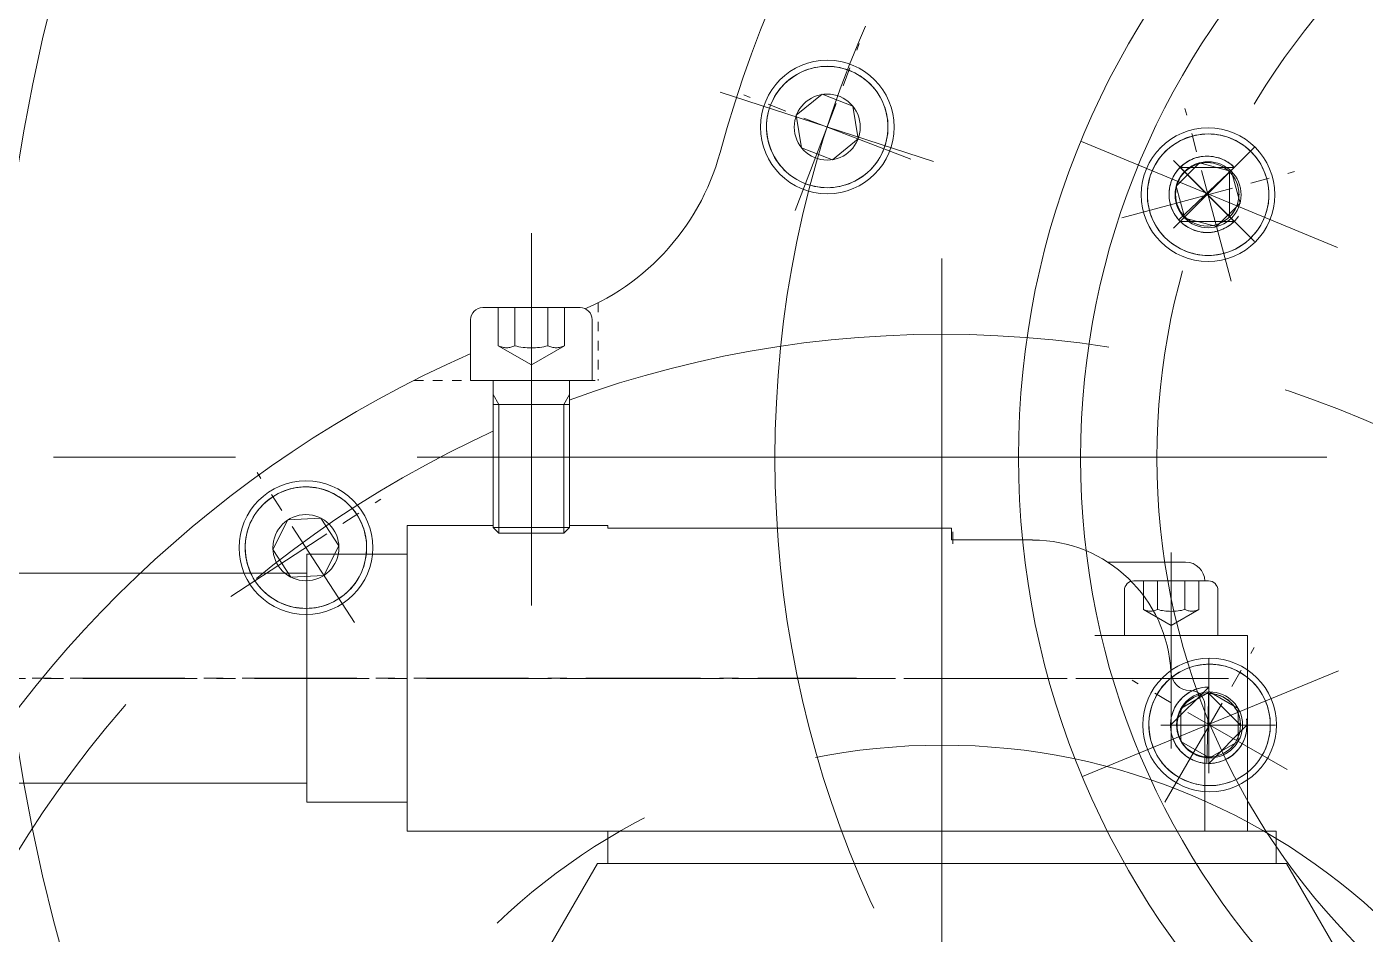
# Model space of a CAD drawing. Header units: inches. Extents: x 0 to 26418, y 0 to 20128.
# Drawn here: x 3872.7 to 4012.8, y 3676.8 to 3771.8 of the extents above; entities that cross this region are included whole.
import ezdxf

# ---------------------------------------------------------------- set-up
doc = ezdxf.new("R2010")
doc.units = ezdxf.units.IN
doc.header["$MEASUREMENT"] = 0
doc.set_wipeout_variables(frame=1)
for name, pattern in [('ACAD_ISO02W100', [15, 12, -3]), ('CENTER', [50.8, 31.75, -6.35, 6.35, -6.35]), ('点画线', [18, 12, -2, 2, -2]), ('虚线', [2, 1, -1])]:
    doc.linetypes.add(name, pattern=pattern)
for name, color, linetype, lineweight in [('CAXA1', 5, 'CENTER', 5), ('中心线层', 5, 'CENTER', 5), ('粗实线层', 7, 'Continuous', 5), ('细实线层', 7, 'Continuous', 5), ('虚线层', 6, 'ACAD_ISO02W100', 5)]:
    doc.layers.add(name, color=color, linetype=linetype, lineweight=lineweight)

msp = doc.modelspace()

# ---------------------------------------------------------------- linework, layer by layer
at = {"color": 7, "lineweight": 5}
for p, q in [((3952.76, 3766.49), (3952.49, 3766.29)), ((3953.03, 3766.68), (3952.76, 3766.49)), ((3953.31, 3766.86), (3953.03, 3766.68)), ((3953.61, 3767.02), (3953.31, 3766.86)), ((3953.91, 3767.16), (3953.61, 3767.02)), ((3954.22, 3767.29), (3953.91, 3767.16)), ((3954.53, 3767.4), (3954.22, 3767.29)), ((3954.85, 3767.49), (3954.53, 3767.4)), ((3955.17, 3767.57), (3954.85, 3767.49)), ((3955.5, 3767.63), (3955.17, 3767.57)), ((3955.83, 3767.67), (3955.5, 3767.63)), ((3956.16, 3767.7), (3955.83, 3767.67)), ((3956.5, 3767.71), (3956.16, 3767.7)), ((3956.83, 3767.7), (3956.5, 3767.71)), ((3957.16, 3767.67), (3956.83, 3767.7)), ((3957.49, 3767.63), (3957.16, 3767.67)), ((3957.82, 3767.57), (3957.49, 3767.63)), ((3958.14, 3767.49), (3957.82, 3767.57)), ((3958.46, 3767.4), (3958.14, 3767.49)), ((3958.78, 3767.29), (3958.46, 3767.4)), ((3959.09, 3767.16), (3958.78, 3767.29)), ((3958.78, 3767.29), (3958.78, 3767.29)), ((3959.39, 3767.02), (3959.09, 3767.16)), ((3959.68, 3766.86), (3959.39, 3767.02)), ((3959.96, 3766.68), (3959.68, 3766.86)), ((3960.24, 3766.49), (3959.96, 3766.68)), ((3960.5, 3766.29), (3960.24, 3766.49)), ((3951.35, 3765.09), (3951.16, 3764.81)), ((3951.55, 3765.35), (3951.35, 3765.09)), ((3951.77, 3765.6), (3951.55, 3765.35)), ((3952, 3765.85), (3951.77, 3765.6)), ((3952.24, 3766.07), (3952, 3765.85)), ((3952.49, 3766.29), (3952.24, 3766.07)), ((3960.76, 3766.07), (3960.5, 3766.29)), ((3961, 3765.85), (3960.76, 3766.07)), ((3961.23, 3765.6), (3961, 3765.85)), ((3961.44, 3765.35), (3961.23, 3765.6)), ((3961.65, 3765.09), (3961.44, 3765.35)), ((3961.84, 3764.81), (3961.65, 3765.09)), ((3950.56, 3763.63), (3950.44, 3763.31)), ((3950.68, 3763.93), (3950.56, 3763.63)), ((3950.83, 3764.23), (3950.68, 3763.93)), ((3950.99, 3764.53), (3950.83, 3764.23)), ((3951.16, 3764.81), (3950.99, 3764.53)), ((3953.26, 3762.59), (3955.96, 3764.77)), ((3953.26, 3762.59), (3955.96, 3764.77)), ((3959.19, 3763.52), (3955.96, 3764.77)), ((3962.01, 3764.53), (3961.84, 3764.81)), ((3962.17, 3764.23), (3962.01, 3764.53)), ((3962.31, 3763.93), (3962.17, 3764.23)), ((3962.44, 3763.63), (3962.31, 3763.93)), ((3962.55, 3763.31), (3962.44, 3763.63)), ((3950.21, 3762.34), (3950.17, 3762.01)), ((3950.27, 3762.67), (3950.21, 3762.34)), ((3950.35, 3762.99), (3950.27, 3762.67)), ((3950.44, 3763.31), (3950.35, 3762.99)), ((3953.26, 3762.59), (3953.81, 3759.16)), ((3959.73, 3760.1), (3959.19, 3763.52)), ((3962.65, 3762.99), (3962.55, 3763.31)), ((3962.72, 3762.67), (3962.65, 3762.99)), ((3962.78, 3762.34), (3962.72, 3762.67)), ((3962.83, 3762.01), (3962.78, 3762.34)), ((3950.14, 3761.68), (3950.13, 3761.34)), ((3950.13, 3761.34), (3950.14, 3761.01)), ((3950.17, 3762.01), (3950.14, 3761.68)), ((3950.14, 3761.01), (3950.17, 3760.68)), ((3962.85, 3761.68), (3962.83, 3762.01)), ((3962.83, 3760.68), (3962.85, 3761.01)), ((3962.86, 3761.34), (3962.85, 3761.68)), ((3962.85, 3761.01), (3962.86, 3761.34)), ((3950.17, 3760.68), (3950.21, 3760.35)), ((3950.21, 3760.35), (3950.27, 3760.02)), ((3950.27, 3760.02), (3950.35, 3759.7)), ((3950.35, 3759.7), (3950.44, 3759.38)), ((3950.44, 3759.38), (3950.56, 3759.06)), ((3959.73, 3760.1), (3957.04, 3757.92)), ((3962.44, 3759.06), (3962.55, 3759.38)), ((3962.55, 3759.38), (3962.65, 3759.7)), ((3962.65, 3759.7), (3962.72, 3760.02)), ((3962.72, 3760.02), (3962.78, 3760.35)), ((3962.78, 3760.35), (3962.83, 3760.68)), ((3992.64, 3759.4), (3992.38, 3759.2)), ((3992.92, 3759.59), (3992.64, 3759.4)), ((3993.2, 3759.77), (3992.92, 3759.59)), ((3993.49, 3759.93), (3993.2, 3759.77)), ((3993.8, 3760.07), (3993.49, 3759.93)), ((3994.1, 3760.2), (3993.8, 3760.07)), ((3994.42, 3760.31), (3994.1, 3760.2)), ((3994.74, 3760.4), (3994.42, 3760.31)), ((3995.06, 3760.48), (3994.74, 3760.4)), ((3995.39, 3760.54), (3995.06, 3760.48)), ((3995.72, 3760.58), (3995.39, 3760.54)), ((3996.05, 3760.61), (3995.72, 3760.58)), ((3996.38, 3760.62), (3996.05, 3760.61)), ((3996.72, 3760.61), (3996.38, 3760.62)), ((3997.05, 3760.58), (3996.72, 3760.61)), ((3997.38, 3760.54), (3997.05, 3760.58)), ((3997.71, 3760.48), (3997.38, 3760.54)), ((3998.03, 3760.4), (3997.71, 3760.48)), ((3998.35, 3760.31), (3998.03, 3760.4)), ((3998.67, 3760.2), (3998.35, 3760.31)), ((3998.97, 3760.07), (3998.67, 3760.2)), ((3999.27, 3759.93), (3998.97, 3760.07)), ((3999.57, 3759.77), (3999.27, 3759.93)), ((3999.85, 3759.59), (3999.57, 3759.77)), ((4000.13, 3759.4), (3999.85, 3759.59)), ((4000.39, 3759.2), (4000.13, 3759.4)), ((3950.56, 3759.06), (3950.68, 3758.76)), ((3950.68, 3758.76), (3950.83, 3758.45)), ((3950.83, 3758.45), (3950.99, 3758.16)), ((3950.99, 3758.16), (3951.16, 3757.88)), ((3957.04, 3757.92), (3953.81, 3759.16)), ((3961.84, 3757.88), (3962.01, 3758.16)), ((3962.01, 3758.16), (3962.17, 3758.45)), ((3962.17, 3758.45), (3962.31, 3758.76)), ((3962.31, 3758.76), (3962.44, 3759.06)), ((3962.44, 3759.06), (3962.44, 3759.06)), ((3991.24, 3758), (3991.05, 3757.72)), ((3991.44, 3758.26), (3991.24, 3758)), ((3991.65, 3758.51), (3991.44, 3758.26)), ((3991.88, 3758.75), (3991.65, 3758.51)), ((3992.13, 3758.98), (3991.88, 3758.75)), ((3992.38, 3759.2), (3992.13, 3758.98)), ((3994.86, 3758.03), (3994.67, 3757.95)), ((3995.06, 3758.1), (3994.86, 3758.03)), ((3995.26, 3758.16), (3995.06, 3758.1)), ((3995.46, 3758.2), (3995.26, 3758.16)), ((3995.67, 3758.24), (3995.46, 3758.2)), ((3995.88, 3758.27), (3995.67, 3758.24)), ((3996.08, 3758.29), (3995.88, 3758.27)), ((3996.29, 3758.29), (3996.08, 3758.29)), ((3996.5, 3758.29), (3996.29, 3758.29)), ((3996.71, 3758.27), (3996.5, 3758.29)), ((3996.92, 3758.24), (3996.71, 3758.27)), ((3997.13, 3758.2), (3996.92, 3758.24)), ((3997.33, 3758.16), (3997.13, 3758.2)), ((3997.53, 3758.1), (3997.33, 3758.16)), ((3997.73, 3758.03), (3997.53, 3758.1)), ((3997.92, 3757.95), (3997.73, 3758.03)), ((4000.64, 3758.98), (4000.39, 3759.2)), ((4000.89, 3758.75), (4000.64, 3758.98)), ((4001.11, 3758.51), (4000.89, 3758.75)), ((4001.33, 3758.26), (4001.11, 3758.51)), ((4001.53, 3758), (4001.33, 3758.26)), ((4001.72, 3757.72), (4001.53, 3758)), ((3951.16, 3757.88), (3951.35, 3757.6)), ((3951.35, 3757.6), (3951.55, 3757.34)), ((3951.55, 3757.34), (3951.77, 3757.09)), ((3951.77, 3757.09), (3952, 3756.84)), ((3952, 3756.84), (3952.24, 3756.61)), ((3952.24, 3756.61), (3952.49, 3756.4)), ((3960.5, 3756.4), (3960.76, 3756.61)), ((3960.76, 3756.61), (3961, 3756.84)), ((3961, 3756.84), (3961.23, 3757.09)), ((3961.23, 3757.09), (3961.44, 3757.34)), ((3961.44, 3757.34), (3961.65, 3757.6)), ((3961.65, 3757.6), (3961.84, 3757.88)), ((3990.57, 3756.84), (3990.44, 3756.54)), ((3990.71, 3757.14), (3990.57, 3756.84)), ((3990.87, 3757.44), (3990.71, 3757.14)), ((3991.05, 3757.72), (3990.87, 3757.44)), ((3993.06, 3756.64), (3992.94, 3756.47)), ((3995.49, 3757.6), (3993.04, 3755.15)), ((3993.19, 3756.81), (3993.06, 3756.64)), ((3993.32, 3756.97), (3993.19, 3756.81)), ((3993.47, 3757.12), (3993.32, 3756.97)), ((3993.32, 3751.62), (3999.12, 3757.12)), ((3993.62, 3757.26), (3993.47, 3757.12)), ((3993.47, 3757.12), (3999.12, 3757.12)), ((3999.12, 3751.46), (3993.47, 3757.12)), ((3993.78, 3757.4), (3993.62, 3757.26)), ((3993.94, 3757.53), (3993.78, 3757.4)), ((3994.12, 3757.65), (3993.94, 3757.53)), ((3994.29, 3757.76), (3994.12, 3757.65)), ((3994.48, 3757.86), (3994.29, 3757.76)), ((3994.67, 3757.95), (3994.48, 3757.86)), ((3995.49, 3757.6), (3998.83, 3756.7)), ((3995.49, 3757.6), (3998.83, 3756.7)), ((3998.11, 3757.86), (3997.92, 3757.95)), ((3998.29, 3757.76), (3998.11, 3757.86)), ((3998.47, 3757.65), (3998.29, 3757.76)), ((3998.65, 3757.53), (3998.47, 3757.65)), ((3999.12, 3757.12), (3998.64, 3756.64)), ((3998.64, 3756.64), (3998.64, 3751.94)), ((3998.76, 3756.52), (3998.64, 3756.64)), ((3998.64, 3756.64), (3998.64, 3751.94)), ((3998.81, 3757.4), (3998.65, 3757.53)), ((3998.97, 3757.26), (3998.81, 3757.4)), ((3999.73, 3753.36), (3998.83, 3756.7)), ((3999.12, 3757.12), (3998.97, 3757.26)), ((4001.9, 3757.44), (4001.72, 3757.72)), ((4002.06, 3757.14), (4001.9, 3757.44)), ((4002.2, 3756.84), (4002.06, 3757.14)), ((4002.33, 3756.54), (4002.2, 3756.84)), ((3952.49, 3756.4), (3952.76, 3756.2)), ((3952.76, 3756.2), (3953.03, 3756.01)), ((3953.03, 3756.01), (3953.31, 3755.83)), ((3953.31, 3755.83), (3953.61, 3755.67)), ((3953.61, 3755.67), (3953.91, 3755.53)), ((3953.91, 3755.53), (3954.22, 3755.4)), ((3954.22, 3755.4), (3954.22, 3755.4)), ((3954.22, 3755.4), (3954.53, 3755.29)), ((3954.53, 3755.29), (3954.85, 3755.2)), ((3954.85, 3755.2), (3955.17, 3755.12)), ((3957.82, 3755.12), (3958.14, 3755.2)), ((3958.14, 3755.2), (3958.46, 3755.29)), ((3958.46, 3755.29), (3958.78, 3755.4)), ((3958.78, 3755.4), (3959.09, 3755.53)), ((3959.09, 3755.53), (3959.39, 3755.67)), ((3959.39, 3755.67), (3959.68, 3755.83)), ((3959.68, 3755.83), (3959.96, 3756.01)), ((3959.96, 3756.01), (3960.24, 3756.2)), ((3960.24, 3756.2), (3960.5, 3756.4)), ((3990.1, 3755.25), (3990.05, 3754.92)), ((3990.16, 3755.58), (3990.1, 3755.25)), ((3990.24, 3755.9), (3990.16, 3755.58)), ((3990.33, 3756.22), (3990.24, 3755.9)), ((3990.44, 3756.54), (3990.33, 3756.22)), ((3992.43, 3755.33), (3992.38, 3755.12)), ((3992.49, 3755.53), (3992.43, 3755.33)), ((3992.56, 3755.73), (3992.49, 3755.53)), ((3992.64, 3755.92), (3992.56, 3755.73)), ((3992.73, 3756.11), (3992.64, 3755.92)), ((3992.83, 3756.29), (3992.73, 3756.11)), ((3992.94, 3756.47), (3992.83, 3756.29)), ((3998.88, 3756.38), (3998.76, 3756.52)), ((3998.98, 3756.25), (3998.88, 3756.38)), ((3999.08, 3756.1), (3998.98, 3756.25)), ((3999.17, 3755.95), (3999.08, 3756.1)), ((3999.26, 3755.8), (3999.17, 3755.95)), ((3999.33, 3755.64), (3999.26, 3755.8)), ((3999.4, 3755.48), (3999.33, 3755.64)), ((3999.45, 3755.32), (3999.4, 3755.48)), ((3999.5, 3755.15), (3999.45, 3755.32)), ((4002.44, 3756.22), (4002.33, 3756.54)), ((4002.53, 3755.9), (4002.44, 3756.22)), ((4002.61, 3755.58), (4002.53, 3755.9)), ((4002.53, 3755.9), (4002.53, 3755.9)), ((4002.67, 3755.25), (4002.61, 3755.58)), ((4002.71, 3754.92), (4002.67, 3755.25)), ((3955.17, 3755.12), (3955.5, 3755.06)), ((3955.5, 3755.06), (3955.83, 3755.01)), ((3955.83, 3755.01), (3956.16, 3754.99)), ((3956.16, 3754.99), (3956.5, 3754.98)), ((3956.5, 3754.98), (3956.83, 3754.99)), ((3956.83, 3754.99), (3957.16, 3755.01)), ((3957.16, 3755.01), (3957.49, 3755.06)), ((3957.49, 3755.06), (3957.82, 3755.12)), ((3990.03, 3754.59), (3990.02, 3754.25)), ((3990.02, 3754.25), (3990.03, 3753.92)), ((3990.05, 3754.92), (3990.03, 3754.59)), ((3990.03, 3753.92), (3990.05, 3753.59)), ((3992.3, 3754.5), (3992.29, 3754.29)), ((3992.29, 3754.29), (3992.3, 3754.08)), ((3992.32, 3754.71), (3992.3, 3754.5)), ((3992.3, 3754.08), (3992.32, 3753.87)), ((3992.34, 3754.92), (3992.32, 3754.71)), ((3992.32, 3753.87), (3992.34, 3753.67)), ((3992.38, 3755.12), (3992.34, 3754.92)), ((3993.94, 3751.8), (3993.04, 3755.15)), ((3999.54, 3754.98), (3999.5, 3755.15)), ((3999.58, 3754.81), (3999.54, 3754.98)), ((3999.54, 3753.6), (3999.58, 3753.77)), ((3999.6, 3754.64), (3999.58, 3754.81)), ((3999.58, 3753.77), (3999.6, 3753.94)), ((3999.61, 3754.47), (3999.6, 3754.64)), ((3999.6, 3753.94), (3999.61, 3754.12)), ((3999.62, 3754.29), (3999.61, 3754.47)), ((3999.61, 3754.12), (3999.62, 3754.29)), ((4002.74, 3754.59), (4002.71, 3754.92)), ((4002.71, 3753.59), (4002.74, 3753.92)), ((4002.75, 3754.25), (4002.74, 3754.59)), ((4002.74, 3753.92), (4002.75, 3754.25)), ((3990.05, 3753.59), (3990.1, 3753.26)), ((3990.1, 3753.26), (3990.16, 3752.93)), ((3990.16, 3752.93), (3990.24, 3752.61)), ((3990.24, 3752.61), (3990.24, 3752.61)), ((3990.24, 3752.61), (3990.33, 3752.29)), ((3992.34, 3753.67), (3992.38, 3753.46)), ((3992.38, 3753.46), (3992.43, 3753.26)), ((3992.43, 3753.26), (3992.49, 3753.06)), ((3992.49, 3753.06), (3992.56, 3752.86)), ((3992.56, 3752.86), (3992.64, 3752.66)), ((3992.64, 3752.66), (3992.73, 3752.48)), ((3992.73, 3752.48), (3992.83, 3752.29)), ((3997.28, 3750.91), (3999.73, 3753.36)), ((3998.98, 3752.34), (3999.08, 3752.48)), ((3999.08, 3752.48), (3999.17, 3752.63)), ((3999.17, 3752.63), (3999.26, 3752.78)), ((3999.26, 3752.78), (3999.33, 3752.94)), ((3999.33, 3752.94), (3999.4, 3753.1)), ((3999.4, 3753.1), (3999.45, 3753.26)), ((3999.45, 3753.26), (3999.5, 3753.43)), ((3999.5, 3753.43), (3999.54, 3753.6)), ((4002.44, 3752.29), (4002.53, 3752.61)), ((4002.53, 3752.61), (4002.61, 3752.93)), ((4002.61, 3752.93), (4002.67, 3753.26)), ((4002.67, 3753.26), (4002.71, 3753.59)), ((3990.33, 3752.29), (3990.44, 3751.97)), ((3990.44, 3751.97), (3990.57, 3751.67)), ((3990.57, 3751.67), (3990.71, 3751.36)), ((3990.71, 3751.36), (3990.87, 3751.07)), ((3990.87, 3751.07), (3991.05, 3750.79)), ((3992.83, 3752.29), (3992.94, 3752.11)), ((3992.94, 3752.11), (3993.06, 3751.94)), ((3993.06, 3751.94), (3993.19, 3751.77)), ((3993.19, 3751.77), (3993.32, 3751.62)), ((3999.12, 3751.46), (3993.47, 3751.46)), ((3993.47, 3751.46), (3993.62, 3751.32)), ((3993.62, 3751.32), (3993.78, 3751.18)), ((3993.78, 3751.18), (3993.94, 3751.06)), ((3997.28, 3750.91), (3993.94, 3751.8)), ((3993.94, 3751.06), (3994.12, 3750.94)), ((3998.47, 3750.94), (3998.65, 3751.06)), ((3998.64, 3751.94), (3998.76, 3752.07)), ((3998.64, 3751.94), (3999.12, 3751.46)), ((3998.65, 3751.06), (3998.81, 3751.18)), ((3998.76, 3752.07), (3998.88, 3752.2)), ((3998.81, 3751.18), (3998.97, 3751.32)), ((3998.88, 3752.2), (3998.98, 3752.34)), ((3998.97, 3751.32), (3999.12, 3751.46)), ((4001.72, 3750.79), (4001.9, 3751.07)), ((4001.9, 3751.07), (4002.06, 3751.36)), ((4002.06, 3751.36), (4002.2, 3751.67)), ((4002.2, 3751.67), (4002.33, 3751.97)), ((4002.33, 3751.97), (4002.44, 3752.29)), ((3991.05, 3750.79), (3991.24, 3750.51)), ((3991.24, 3750.51), (3991.44, 3750.25)), ((3991.44, 3750.25), (3991.65, 3750)), ((3991.65, 3750), (3991.88, 3749.75)), ((3991.88, 3749.75), (3992.13, 3749.52)), ((3994.12, 3750.94), (3994.29, 3750.83)), ((3994.29, 3750.83), (3994.48, 3750.73)), ((3994.48, 3750.73), (3994.67, 3750.64)), ((3994.67, 3750.64), (3994.86, 3750.56)), ((3994.86, 3750.56), (3995.06, 3750.49)), ((3995.06, 3750.49), (3995.26, 3750.43)), ((3995.26, 3750.43), (3995.46, 3750.38)), ((3995.46, 3750.38), (3995.67, 3750.34)), ((3995.67, 3750.34), (3995.88, 3750.31)), ((3995.88, 3750.31), (3996.08, 3750.3)), ((3996.08, 3750.3), (3996.29, 3750.29)), ((3996.29, 3750.29), (3996.5, 3750.3)), ((3996.5, 3750.3), (3996.71, 3750.31)), ((3996.71, 3750.31), (3996.92, 3750.34)), ((3996.92, 3750.34), (3997.13, 3750.38)), ((3997.13, 3750.38), (3997.33, 3750.43)), ((3997.33, 3750.43), (3997.53, 3750.49)), ((3997.53, 3750.49), (3997.73, 3750.56)), ((3997.73, 3750.56), (3997.92, 3750.64)), ((3997.92, 3750.64), (3998.11, 3750.73)), ((3998.11, 3750.73), (3998.29, 3750.83)), ((3998.29, 3750.83), (3998.47, 3750.94)), ((4000.64, 3749.52), (4000.89, 3749.75)), ((4000.89, 3749.75), (4001.11, 3750)), ((4001.11, 3750), (4001.33, 3750.25)), ((4001.33, 3750.25), (4001.53, 3750.51)), ((4001.53, 3750.51), (4001.72, 3750.79)), ((3992.13, 3749.52), (3992.38, 3749.31)), ((3992.38, 3749.31), (3992.64, 3749.1)), ((3992.64, 3749.1), (3992.92, 3748.92)), ((3992.92, 3748.92), (3993.2, 3748.74)), ((3993.2, 3748.74), (3993.49, 3748.58)), ((3993.49, 3748.58), (3993.8, 3748.44)), ((3993.8, 3748.44), (3994.1, 3748.31)), ((3994.1, 3748.31), (3994.42, 3748.2)), ((3994.42, 3748.2), (3994.74, 3748.11)), ((3998.03, 3748.11), (3998.35, 3748.2)), ((3998.35, 3748.2), (3998.67, 3748.31)), ((3998.67, 3748.31), (3998.97, 3748.44)), ((3998.97, 3748.44), (3999.27, 3748.58)), ((3999.27, 3748.58), (3999.57, 3748.74)), ((3999.57, 3748.74), (3999.85, 3748.92)), ((3999.85, 3748.92), (4000.13, 3749.1)), ((4000.13, 3749.1), (4000.39, 3749.31)), ((4000.39, 3749.31), (4000.64, 3749.52)), ((3994.74, 3748.11), (3995.06, 3748.03)), ((3995.06, 3748.03), (3995.39, 3747.97)), ((3995.39, 3747.97), (3995.72, 3747.92)), ((3995.72, 3747.92), (3996.05, 3747.9)), ((3996.05, 3747.9), (3996.38, 3747.89)), ((3996.38, 3747.89), (3996.72, 3747.9)), ((3996.72, 3747.9), (3997.05, 3747.92)), ((3997.05, 3747.92), (3997.38, 3747.97)), ((3997.38, 3747.97), (3997.71, 3748.03)), ((3997.71, 3748.03), (3998.03, 3748.11)), ((3998.03, 3748.11), (3998.03, 3748.11)), ((3899.01, 3722.94), (3898.72, 3722.78)), ((3899.31, 3723.09), (3899.01, 3722.94)), ((3899.62, 3723.21), (3899.31, 3723.09)), ((3899.93, 3723.32), (3899.62, 3723.21)), ((3900.25, 3723.42), (3899.93, 3723.32)), ((3900.58, 3723.5), (3900.25, 3723.42)), ((3900.9, 3723.56), (3900.58, 3723.5)), ((3901.23, 3723.6), (3900.9, 3723.56)), ((3901.57, 3723.63), (3901.23, 3723.6)), ((3901.9, 3723.64), (3901.57, 3723.63)), ((3902.23, 3723.63), (3901.9, 3723.64)), ((3902.56, 3723.6), (3902.23, 3723.63)), ((3902.89, 3723.56), (3902.56, 3723.6)), ((3903.22, 3723.5), (3902.89, 3723.56)), ((3903.55, 3723.42), (3903.22, 3723.5)), ((3903.87, 3723.32), (3903.55, 3723.42)), ((3904.18, 3723.21), (3903.87, 3723.32)), ((3904.49, 3723.09), (3904.18, 3723.21)), ((3904.79, 3722.94), (3904.49, 3723.09)), ((3905.08, 3722.78), (3904.79, 3722.94)), ((3897.17, 3721.53), (3896.95, 3721.28)), ((3897.4, 3721.77), (3897.17, 3721.53)), ((3897.64, 3722), (3897.4, 3721.77)), ((3897.89, 3722.22), (3897.64, 3722)), ((3898.16, 3722.42), (3897.89, 3722.22)), ((3898.43, 3722.61), (3898.16, 3722.42)), ((3898.72, 3722.78), (3898.43, 3722.61)), ((3905.37, 3722.61), (3905.08, 3722.78)), ((3905.64, 3722.42), (3905.37, 3722.61)), ((3905.9, 3722.22), (3905.64, 3722.42)), ((3906.16, 3722), (3905.9, 3722.22)), ((3906.4, 3721.77), (3906.16, 3722)), ((3906.63, 3721.53), (3906.4, 3721.77)), ((3906.85, 3721.28), (3906.63, 3721.53)), ((3896.23, 3720.16), (3896.08, 3719.86)), ((3896.39, 3720.45), (3896.23, 3720.16)), ((3896.56, 3720.74), (3896.39, 3720.45)), ((3896.75, 3721.01), (3896.56, 3720.74)), ((3896.95, 3721.28), (3896.75, 3721.01)), ((3900.01, 3720.18), (3898.44, 3717.09)), ((3900.01, 3720.18), (3903.47, 3720.36)), ((3900.01, 3720.18), (3903.47, 3720.36)), ((3905.36, 3717.45), (3903.47, 3720.36)), ((3907.05, 3721.01), (3906.85, 3721.28)), ((3907.24, 3720.74), (3907.05, 3721.01)), ((3907.41, 3720.45), (3907.24, 3720.74)), ((3907.24, 3720.74), (3907.24, 3720.74)), ((3907.57, 3720.16), (3907.41, 3720.45)), ((3907.71, 3719.86), (3907.57, 3720.16)), ((3895.75, 3718.92), (3895.67, 3718.59)), ((3895.85, 3719.24), (3895.75, 3718.92)), ((3895.96, 3719.55), (3895.85, 3719.24)), ((3896.08, 3719.86), (3895.96, 3719.55)), ((3907.84, 3719.55), (3907.71, 3719.86)), ((3907.95, 3719.24), (3907.84, 3719.55)), ((3908.05, 3718.92), (3907.95, 3719.24)), ((3908.12, 3718.59), (3908.05, 3718.92)), ((3933.51, 3719.58), (3912.51, 3719.58)), ((3912.51, 3719.58), (3912.51, 3687.58)), ((3931.51, 3719.58), (3933.51, 3719.58)), ((3933.51, 3719.58), (3933.51, 3719.33)), ((3969.51, 3719.33), (3933.51, 3719.33)), ((3969.51, 3718.08), (3969.51, 3719.33)), ((3969.66, 3717.67), (3969.66, 3718.93)), ((3895.54, 3717.6), (3895.53, 3717.27)), ((3895.57, 3717.94), (3895.54, 3717.6)), ((3895.61, 3718.27), (3895.57, 3717.94)), ((3895.67, 3718.59), (3895.61, 3718.27)), ((3903.79, 3714.37), (3905.36, 3717.45)), ((3908.19, 3718.27), (3908.12, 3718.59)), ((3908.23, 3717.94), (3908.19, 3718.27)), ((3908.26, 3717.6), (3908.23, 3717.94)), ((3908.26, 3717.27), (3908.26, 3717.6)), ((3978.01, 3718.08), (3969.51, 3718.08)), ((3895.53, 3717.27), (3895.54, 3716.94)), ((3895.54, 3716.94), (3895.57, 3716.61)), ((3895.57, 3716.61), (3895.61, 3716.28)), ((3895.61, 3716.28), (3895.67, 3715.95)), ((3895.67, 3715.95), (3895.75, 3715.62)), ((3900.33, 3714.18), (3898.44, 3717.09)), ((3902.01, 3716.59), (3912.51, 3716.59)), ((3902.01, 3690.59), (3902.01, 3716.59)), ((3908.05, 3715.62), (3908.12, 3715.95)), ((3908.12, 3715.95), (3908.19, 3716.28)), ((3908.19, 3716.28), (3908.23, 3716.61)), ((3908.23, 3716.61), (3908.26, 3716.94)), ((3908.26, 3716.94), (3908.26, 3717.27)), ((3862.01, 3714.59), (3902.01, 3714.59)), ((3895.75, 3715.62), (3895.85, 3715.3)), ((3895.85, 3715.3), (3895.96, 3714.99)), ((3895.96, 3714.99), (3896.08, 3714.68)), ((3896.08, 3714.68), (3896.23, 3714.38)), ((3907.57, 3714.38), (3907.71, 3714.68)), ((3907.71, 3714.68), (3907.84, 3714.99)), ((3907.84, 3714.99), (3907.95, 3715.3)), ((3907.95, 3715.3), (3908.05, 3715.62)), ((3985.88, 3715.76), (3994.03, 3715.76)), ((3994.03, 3715.76), (3985.88, 3715.76)), ((3896.23, 3714.38), (3896.39, 3714.09)), ((3896.39, 3714.09), (3896.56, 3713.8)), ((3896.56, 3713.8), (3896.56, 3713.8)), ((3896.56, 3713.8), (3896.75, 3713.53)), ((3896.75, 3713.53), (3896.95, 3713.27)), ((3896.95, 3713.27), (3897.17, 3713.01)), ((3903.79, 3714.37), (3900.33, 3714.18)), ((3906.63, 3713.01), (3906.85, 3713.27)), ((3906.85, 3713.27), (3907.05, 3713.53)), ((3907.05, 3713.53), (3907.24, 3713.8)), ((3907.24, 3713.8), (3907.41, 3714.09)), ((3907.41, 3714.09), (3907.57, 3714.38)), ((3996.43, 3713.78), (3988.6, 3713.78)), ((3897.17, 3713.01), (3897.4, 3712.77)), ((3897.4, 3712.77), (3897.64, 3712.54)), ((3897.64, 3712.54), (3897.89, 3712.32)), ((3897.89, 3712.32), (3898.16, 3712.12)), ((3898.16, 3712.12), (3898.43, 3711.93)), ((3898.43, 3711.93), (3898.72, 3711.76)), ((3898.72, 3711.76), (3899.01, 3711.6)), ((3904.79, 3711.6), (3905.08, 3711.76)), ((3905.08, 3711.76), (3905.37, 3711.93)), ((3905.37, 3711.93), (3905.64, 3712.12)), ((3905.37, 3711.93), (3905.37, 3711.93)), ((3905.64, 3712.12), (3905.9, 3712.32)), ((3905.9, 3712.32), (3906.16, 3712.54)), ((3906.16, 3712.54), (3906.4, 3712.77)), ((3906.4, 3712.77), (3906.63, 3713.01)), ((3987.62, 3712.81), (3987.62, 3708.08)), ((3997.4, 3708.08), (3997.4, 3712.81)), ((3899.01, 3711.6), (3899.31, 3711.46)), ((3899.31, 3711.46), (3899.62, 3711.33)), ((3899.62, 3711.33), (3899.93, 3711.22)), ((3899.93, 3711.22), (3900.25, 3711.12)), ((3900.25, 3711.12), (3900.58, 3711.05)), ((3900.58, 3711.05), (3900.9, 3710.98)), ((3900.9, 3710.98), (3901.23, 3710.94)), ((3901.23, 3710.94), (3901.57, 3710.92)), ((3901.57, 3710.92), (3901.9, 3710.91)), ((3901.9, 3710.91), (3902.23, 3710.92)), ((3902.23, 3710.92), (3902.56, 3710.94)), ((3902.56, 3710.94), (3902.89, 3710.98)), ((3902.89, 3710.98), (3903.22, 3711.05)), ((3903.22, 3711.05), (3903.55, 3711.12)), ((3903.55, 3711.12), (3903.87, 3711.22)), ((3903.87, 3711.22), (3904.18, 3711.33)), ((3904.18, 3711.33), (3904.49, 3711.46)), ((3904.49, 3711.46), (3904.79, 3711.6)), ((4000.51, 3708.08), (3984.51, 3708.08)), ((3987.62, 3708.08), (3997.4, 3708.08)), ((4000.51, 3687.58), (4000.51, 3708.08)), ((3994.57, 3704.76), (3994.26, 3704.64)), ((3994.89, 3704.85), (3994.57, 3704.76)), ((3995.21, 3704.93), (3994.89, 3704.85)), ((3995.54, 3704.99), (3995.21, 3704.93)), ((3995.87, 3705.03), (3995.54, 3704.99)), ((3996.2, 3705.06), (3995.87, 3705.03)), ((3996.54, 3705.07), (3996.2, 3705.06)), ((3996.87, 3705.06), (3996.54, 3705.07)), ((3997.2, 3705.03), (3996.87, 3705.06)), ((3997.53, 3704.99), (3997.2, 3705.03)), ((3997.86, 3704.93), (3997.53, 3704.99)), ((3998.18, 3704.85), (3997.86, 3704.93)), ((3998.5, 3704.76), (3998.18, 3704.85)), ((3998.82, 3704.64), (3998.5, 3704.76)), ((3992.28, 3703.43), (3992.04, 3703.2)), ((3992.53, 3703.65), (3992.28, 3703.43)), ((3992.8, 3703.85), (3992.53, 3703.65)), ((3993.07, 3704.04), (3992.8, 3703.85)), ((3993.35, 3704.21), (3993.07, 3704.04)), ((3993.65, 3704.37), (3993.35, 3704.21)), ((3993.95, 3704.52), (3993.65, 3704.37)), ((3994.26, 3704.64), (3993.95, 3704.52)), ((3999.13, 3704.52), (3998.82, 3704.64)), ((3999.43, 3704.37), (3999.13, 3704.52)), ((3999.72, 3704.21), (3999.43, 3704.37)), ((4000, 3704.04), (3999.72, 3704.21)), ((3999.72, 3704.21), (3999.72, 3704.21)), ((4000.28, 3703.85), (4000, 3704.04)), ((4000.54, 3703.65), (4000.28, 3703.85)), ((4000.8, 3703.43), (4000.54, 3703.65)), ((4001.04, 3703.2), (4000.8, 3703.43)), ((3991.2, 3702.17), (3991.02, 3701.88)), ((3991.39, 3702.44), (3991.2, 3702.17)), ((3991.59, 3702.71), (3991.39, 3702.44)), ((3991.81, 3702.96), (3991.59, 3702.71)), ((3992.04, 3703.2), (3991.81, 3702.96)), ((3992.45, 3698.66), (3996.45, 3702.66)), ((3993.54, 3700.43), (3996.54, 3702.17)), ((3993.54, 3700.43), (3996.54, 3702.17)), ((3994.09, 3701.9), (3993.93, 3701.77)), ((3994.27, 3702.02), (3994.09, 3701.9)), ((3994.45, 3702.13), (3994.27, 3702.02)), ((3994.63, 3702.23), (3994.45, 3702.13)), ((3994.49, 3702.31), (3994.53, 3702.31)), ((3994.82, 3702.32), (3994.63, 3702.23)), ((3995.01, 3702.4), (3994.82, 3702.32)), ((3995.21, 3702.47), (3995.01, 3702.4)), ((3995.41, 3702.53), (3995.21, 3702.47)), ((3995.61, 3702.58), (3995.41, 3702.53)), ((3995.82, 3702.62), (3995.61, 3702.58)), ((3996.03, 3702.64), (3995.82, 3702.62)), ((3996.24, 3702.66), (3996.03, 3702.64)), ((3996.45, 3702.66), (3996.24, 3702.66)), ((3996.24, 3694.67), (3996.45, 3702.66)), ((3996.45, 3702.66), (3996.45, 3701.99)), ((3996.45, 3701.99), (3999.77, 3698.66)), ((3996.62, 3701.98), (3996.45, 3701.99)), ((3996.45, 3701.99), (3999.77, 3698.66)), ((3999.54, 3700.43), (3996.54, 3702.17)), ((3996.79, 3701.97), (3996.62, 3701.98)), ((3996.97, 3701.95), (3996.79, 3701.97)), ((3997.14, 3701.92), (3996.97, 3701.95)), ((3997.31, 3701.87), (3997.14, 3701.92)), ((4001.27, 3702.96), (4001.04, 3703.2)), ((4001.48, 3702.71), (4001.27, 3702.96)), ((4001.69, 3702.44), (4001.48, 3702.71)), ((4001.87, 3702.17), (4001.69, 3702.44)), ((4002.05, 3701.88), (4001.87, 3702.17)), ((3990.48, 3700.67), (3990.39, 3700.35)), ((3990.59, 3700.98), (3990.48, 3700.67)), ((3990.72, 3701.29), (3990.59, 3700.98)), ((3990.87, 3701.59), (3990.72, 3701.29)), ((3991.02, 3701.88), (3990.87, 3701.59)), ((3992.98, 3700.66), (3992.88, 3700.48)), ((3993.09, 3700.84), (3992.98, 3700.66)), ((3993.21, 3701.02), (3993.09, 3700.84)), ((3993.34, 3701.18), (3993.21, 3701.02)), ((3993.47, 3701.34), (3993.34, 3701.18)), ((3993.62, 3701.49), (3993.47, 3701.34)), ((3993.77, 3701.64), (3993.62, 3701.49)), ((3993.93, 3701.77), (3993.77, 3701.64)), ((3996.03, 3700.81), (3996.03, 3687.58)), ((3997.47, 3701.83), (3997.31, 3701.87)), ((3997.64, 3701.77), (3997.47, 3701.83)), ((3997.8, 3701.7), (3997.64, 3701.77)), ((3997.95, 3701.63), (3997.8, 3701.7)), ((3998.11, 3701.54), (3997.95, 3701.63)), ((3998.26, 3701.45), (3998.11, 3701.54)), ((3998.4, 3701.35), (3998.26, 3701.45)), ((3998.54, 3701.25), (3998.4, 3701.35)), ((3998.67, 3701.13), (3998.54, 3701.25)), ((3998.8, 3701.01), (3998.67, 3701.13)), ((3998.92, 3700.89), (3998.8, 3701.01)), ((3999.03, 3700.76), (3998.92, 3700.89)), ((3999.13, 3700.62), (3999.03, 3700.76)), ((3999.23, 3700.47), (3999.13, 3700.62)), ((4002.21, 3701.59), (4002.05, 3701.88)), ((4002.35, 3701.29), (4002.21, 3701.59)), ((4002.48, 3700.98), (4002.35, 3701.29)), ((4002.59, 3700.67), (4002.48, 3700.98)), ((4002.68, 3700.35), (4002.59, 3700.67)), ((3990.21, 3699.37), (3990.18, 3699.04)), ((3990.25, 3699.7), (3990.21, 3699.37)), ((3990.31, 3700.03), (3990.25, 3699.7)), ((3990.39, 3700.35), (3990.31, 3700.03)), ((3992.5, 3699.29), (3992.47, 3699.08)), ((3992.53, 3699.5), (3992.5, 3699.29)), ((3992.58, 3699.7), (3992.53, 3699.5)), ((3992.64, 3699.9), (3992.58, 3699.7)), ((3992.71, 3700.1), (3992.64, 3699.9)), ((3992.79, 3700.29), (3992.71, 3700.1)), ((3992.88, 3700.48), (3992.79, 3700.29)), ((3993.54, 3700.43), (3993.54, 3696.97)), ((3999.32, 3700.33), (3999.23, 3700.47)), ((3999.41, 3700.17), (3999.32, 3700.33)), ((3999.48, 3700.02), (3999.41, 3700.17)), ((3999.55, 3699.86), (3999.48, 3700.02)), ((3999.54, 3696.97), (3999.54, 3700.43)), ((3999.61, 3699.69), (3999.55, 3699.86)), ((3999.66, 3699.52), (3999.61, 3699.69)), ((3999.7, 3699.36), (3999.66, 3699.52)), ((3999.73, 3699.18), (3999.7, 3699.36)), ((3999.75, 3699.01), (3999.73, 3699.18)), ((4002.76, 3700.03), (4002.68, 3700.35)), ((4002.82, 3699.7), (4002.76, 3700.03)), ((4002.87, 3699.37), (4002.82, 3699.7)), ((4002.89, 3699.04), (4002.87, 3699.37)), ((3990.18, 3699.04), (3990.17, 3698.7)), ((3990.17, 3698.7), (3990.18, 3698.37)), ((3990.18, 3698.37), (3990.21, 3698.04)), ((3990.21, 3698.04), (3990.25, 3697.71)), ((3990.25, 3697.71), (3990.31, 3697.38)), ((3992.47, 3699.08), (3992.45, 3698.87)), ((3992.45, 3698.87), (3992.45, 3698.66)), ((4000.45, 3698.66), (3992.45, 3698.66)), ((3992.45, 3698.66), (3992.45, 3698.46)), ((3992.45, 3698.46), (3992.47, 3698.25)), ((3992.47, 3698.25), (3992.5, 3698.04)), ((3992.5, 3698.04), (3992.53, 3697.83)), ((3992.53, 3697.83), (3992.58, 3697.63)), ((4000.45, 3698.66), (3996.45, 3694.66)), ((3999.76, 3698.84), (3999.75, 3699.01)), ((3999.77, 3698.66), (3999.76, 3698.84)), ((3999.77, 3698.66), (4000.45, 3698.66)), ((4000.31, 3697.63), (4000.36, 3697.83)), ((4000.36, 3697.83), (4000.4, 3698.04)), ((4000.4, 3698.04), (4000.42, 3698.25)), ((4000.42, 3698.25), (4000.44, 3698.46)), ((4000.44, 3698.46), (4000.45, 3698.66)), ((4002.76, 3697.38), (4002.82, 3697.71)), ((4002.82, 3697.71), (4002.87, 3698.04)), ((4002.87, 3698.04), (4002.89, 3698.37)), ((4002.9, 3698.7), (4002.89, 3699.04)), ((4002.89, 3698.37), (4002.9, 3698.7)), ((3990.31, 3697.38), (3990.39, 3697.05)), ((3990.39, 3697.05), (3990.48, 3696.74)), ((3990.48, 3696.74), (3990.59, 3696.42)), ((3990.59, 3696.42), (3990.72, 3696.11)), ((3992.58, 3697.63), (3992.64, 3697.43)), ((3992.64, 3697.43), (3992.71, 3697.23)), ((3992.71, 3697.23), (3992.79, 3697.04)), ((3992.79, 3697.04), (3992.88, 3696.85)), ((3992.88, 3696.85), (3992.98, 3696.66)), ((3992.98, 3696.66), (3993.09, 3696.49)), ((3993.09, 3696.49), (3993.21, 3696.31)), ((3993.21, 3696.31), (3993.34, 3696.15)), ((3996.54, 3695.24), (3993.54, 3696.97)), ((3999.54, 3696.97), (3996.54, 3695.24)), ((3999.55, 3696.15), (3999.68, 3696.31)), ((3999.68, 3696.31), (3999.8, 3696.49)), ((3999.8, 3696.49), (3999.91, 3696.66)), ((3999.91, 3696.66), (4000.01, 3696.85)), ((4000.01, 3696.85), (4000.1, 3697.04)), ((4000.1, 3697.04), (4000.18, 3697.23)), ((4000.18, 3697.23), (4000.25, 3697.43)), ((4000.25, 3697.43), (4000.31, 3697.63)), ((4002.35, 3696.11), (4002.48, 3696.42)), ((4002.48, 3696.42), (4002.59, 3696.74)), ((4002.59, 3696.74), (4002.68, 3697.05)), ((4002.68, 3697.05), (4002.76, 3697.38)), ((3990.72, 3696.11), (3990.87, 3695.81)), ((3990.87, 3695.81), (3991.02, 3695.52)), ((3991.02, 3695.52), (3991.2, 3695.24)), ((3991.2, 3695.24), (3991.39, 3694.96)), ((3991.39, 3694.96), (3991.59, 3694.7)), ((3993.34, 3696.15), (3993.47, 3695.99)), ((3993.47, 3695.99), (3993.62, 3695.84)), ((3993.62, 3695.84), (3993.77, 3695.69)), ((3993.77, 3695.69), (3993.93, 3695.56)), ((3993.93, 3695.56), (3994.09, 3695.43)), ((3994.09, 3695.43), (3994.27, 3695.31)), ((3994.27, 3695.31), (3994.45, 3695.2)), ((3994.45, 3695.2), (3994.63, 3695.1)), ((3994.63, 3695.1), (3994.82, 3695.01)), ((3994.82, 3695.01), (3995.01, 3694.93)), ((3995.01, 3694.93), (3995.21, 3694.86)), ((3997.68, 3694.86), (3997.88, 3694.93)), ((3997.88, 3694.93), (3998.07, 3695.01)), ((3998.07, 3695.01), (3998.26, 3695.1)), ((3998.26, 3695.1), (3998.45, 3695.2)), ((3998.45, 3695.2), (3998.62, 3695.31)), ((3998.62, 3695.31), (3998.8, 3695.43)), ((3998.8, 3695.43), (3998.96, 3695.56)), ((3998.96, 3695.56), (3999.12, 3695.69)), ((3999.12, 3695.69), (3999.27, 3695.84)), ((3999.27, 3695.84), (3999.42, 3695.99)), ((3999.42, 3695.99), (3999.55, 3696.15)), ((4001.48, 3694.7), (4001.69, 3694.96)), ((4001.69, 3694.96), (4001.87, 3695.24)), ((4001.87, 3695.24), (4002.05, 3695.52)), ((4002.05, 3695.52), (4002.21, 3695.81)), ((4002.05, 3695.52), (4002.05, 3695.52)), ((4002.21, 3695.81), (4002.35, 3696.11)), ((3991.59, 3694.7), (3991.81, 3694.44)), ((3991.81, 3694.44), (3992.04, 3694.2)), ((3992.04, 3694.2), (3992.28, 3693.97)), ((3992.28, 3693.97), (3992.53, 3693.76)), ((3992.53, 3693.76), (3992.8, 3693.55)), ((3992.8, 3693.55), (3993.07, 3693.36)), ((3995.21, 3694.86), (3995.41, 3694.8)), ((3995.41, 3694.8), (3995.61, 3694.75)), ((3995.61, 3694.75), (3995.82, 3694.71)), ((3995.82, 3694.71), (3996.03, 3694.69)), ((3996.03, 3694.69), (3996.24, 3694.67)), ((3996.45, 3694.66), (3996.66, 3694.67)), ((3996.66, 3694.67), (3996.86, 3694.69)), ((3996.86, 3694.69), (3997.07, 3694.71)), ((3997.07, 3694.71), (3997.28, 3694.75)), ((3997.28, 3694.75), (3997.48, 3694.8)), ((3997.48, 3694.8), (3997.68, 3694.86)), ((4000, 3693.36), (4000.28, 3693.55)), ((4000.28, 3693.55), (4000.54, 3693.76)), ((4000.54, 3693.76), (4000.8, 3693.97)), ((4000.8, 3693.97), (4001.04, 3694.2)), ((4001.04, 3694.2), (4001.27, 3694.44)), ((4001.27, 3694.44), (4001.48, 3694.7)), ((3862.01, 3692.59), (3902.01, 3692.59)), ((3993.07, 3693.36), (3993.35, 3693.19)), ((3993.35, 3693.19), (3993.35, 3693.19)), ((3993.35, 3693.19), (3993.65, 3693.03)), ((3993.65, 3693.03), (3993.95, 3692.89)), ((3993.95, 3692.89), (3994.26, 3692.76)), ((3994.26, 3692.76), (3994.57, 3692.65)), ((3994.57, 3692.65), (3994.89, 3692.55)), ((3994.89, 3692.55), (3995.21, 3692.48)), ((3995.21, 3692.48), (3995.54, 3692.42)), ((3995.54, 3692.42), (3995.87, 3692.37)), ((3995.87, 3692.37), (3996.2, 3692.35)), ((3996.2, 3692.35), (3996.54, 3692.34)), ((3996.54, 3692.34), (3996.87, 3692.35)), ((3996.87, 3692.35), (3997.2, 3692.37)), ((3997.2, 3692.37), (3997.53, 3692.42)), ((3997.53, 3692.42), (3997.86, 3692.48)), ((3997.86, 3692.48), (3998.18, 3692.55)), ((3998.18, 3692.55), (3998.5, 3692.65)), ((3998.5, 3692.65), (3998.82, 3692.76)), ((3998.82, 3692.76), (3999.13, 3692.89)), ((3999.13, 3692.89), (3999.43, 3693.03)), ((3999.43, 3693.03), (3999.72, 3693.19)), ((3999.72, 3693.19), (4000, 3693.36)), ((3902.01, 3690.59), (3912.51, 3690.59)), ((3931.51, 3687.58), (3912.51, 3687.58)), ((4003.51, 3687.58), (3924.9, 3687.58)), ((3933.51, 3687.58), (3924.9, 3687.58)), ((3933.51, 3687.58), (3933.51, 3684.18)), ((4003.51, 3687.58), (4003.51, 3684.18)), ((3901.51, 3630.64), (3932.43, 3684.18)), ((3932.43, 3684.18), (4004.6, 3684.18)), ((4004.6, 3684.18), (4035.51, 3630.64))]:
    msp.add_line(p, q, dxfattribs=at)
for centre, radius in [((4063.52, 3726.75), 87), ((4063.52, 3726.66), 80.5), ((3956.5, 3761.34), 7), ((3956.5, 3761.34), 3.46), ((3996.38, 3754.25), 7), ((3996.38, 3754.25), 3.46), ((3996.29, 3754.29), 3.32), ((3901.9, 3717.27), 7), ((3901.9, 3717.27), 3.46), ((3996.54, 3698.7), 7), ((3996.54, 3698.7), 3.46), ((3996.45, 3698.66), 3.32)]:
    msp.add_circle(centre, radius, dxfattribs=at)
for centre, radius, start, end in [((4063.78, 3976.79), 582.5, 301.35579, 238.58501), ((4063.25, 3976.79), 546, 303.5084, 236.556), ((4063.52, 3726.79), 290, 148.6687, 31.3333), ((4063.52, 3726.66), 122.5, 288.8192, 164.8541), ((3956.5, 3761.34), 6.36, 339, 159), ((3956.5, 3761.34), 6.36, 159, 339), ((3996.38, 3754.25), 6.36, 105, 285), ((3996.38, 3754.25), 6.37, 285, 105), ((3921.14, 3765.2), 25, 288.8192, 344.8541), ((3968.72, 3625.58), 122.5, 108.8192, 344.8541), ((3901.9, 3717.27), 6.36, 303, 123), ((3901.9, 3717.27), 6.36, 123, 303), ((3978.01, 3703.58), 14.49, 2.5034, 90), ((3994.03, 3713.76), 2, 0, 90), ((3988.6, 3712.81), 0.978, 90, 180), ((3996.43, 3712.81), 0.978, 0, 90), ((3996.54, 3698.7), 6.36, 330, 150), ((3994.49, 3704.31), 2, 182.5035, 270), ((3994.53, 3700.81), 1.5, 0, 90), ((3996.54, 3698.7), 6.36, 150, 330)]:
    msp.add_arc(centre, radius, start, end, dxfattribs=at)
msp.add_open_spline([(4478.58, 4391.59), (4443.49, 4429.16), (4363.33, 4496.48), (4220.7, 4564.04), (4063.25, 4591.2), (3902.94, 4574.79), (3750.86, 4517.6), (3617.58, 4422.13), (3512.8, 4294.15), (3444.25, 4142.25), (3415.61, 3976.34), (3435.07, 3807.87), (3495.96, 3648.67), (3597.19, 3509.91), (3731.64, 3401.31), (3890.72, 3330.93), (4063.7, 3303.42), (4238.96, 3322.51), (4404.48, 3386.32), (4548.54, 3491.77), (4661.39, 3631.55), (4734.59, 3796.86), (4752.87, 3916.58), (4754.54, 3976.52)], degree=3, knots=[0, 0, 0, 0, 6187.666026, 12450.355458, 18783.77638, 25175.55398, 31622.065679, 38124.713595, 44683.237858, 51298.550922, 57973.870728, 64697.019294, 71462.748657, 78273.501796, 85129.278897, 92030.080145, 98977.285843, 105969.701152, 113006.622999, 120087.951186, 127214.495945, 134386.492849, 141603.663266, 141603.663266, 141603.663266, 141603.663266], dxfattribs=at)
at = {"layer": 'CAXA1', "linetype": 'CENTER', "lineweight": 5, "ltscale": 3}
for p, q in [((3967.63, 3757.73), (3945.28, 3764.99)), ((4009.95, 3748.72), (3983.14, 3759.83)), ((3968.51, 3747.56), (3968.51, 3504.7)), ((4010.04, 3704.38), (3983.22, 3693.28))]:
    msp.add_line(p, q, dxfattribs=at)
for centre, radius in [((4063.78, 3976.79), 565), ((4063.78, 3976.79), 540), ((4063.52, 3726.66), 112.5), ((4063.52, 3726.66), 72.5), ((3968.51, 3626.13), 113.5), ((3968.51, 3629.08), 67.5)]:
    msp.add_circle(centre, radius, dxfattribs=at)
msp.add_arc((4063.52, 3726.79), 272.5, 148.6693, 31.3334, dxfattribs=at)
at = {"layer": '中心线层', "color": 7, "linetype": '点画线', "lineweight": 5}
for p, q in [((3953.14, 3752.6), (3959.85, 3770.09)), ((3965.24, 3757.99), (3947.75, 3764.7)), ((3998.81, 3745.21), (3993.96, 3763.3)), ((4001.24, 3749.34), (3991.34, 3759.24)), ((4001.24, 3759.24), (3991.34, 3749.34)), ((3987.34, 3751.83), (4005.43, 3756.68)), ((3907, 3709.42), (3896.8, 3725.13)), ((3894.04, 3712.17), (3909.75, 3722.37)), ((3991.85, 3690.59), (4001.22, 3706.81)), ((3996.45, 3705.66), (3996.45, 3691.66)), ((3998.53, 3703.58), (3858.33, 3703.58)), ((3859.22, 3703.59), (3959.55, 3703.59)), ((3995.63, 3703.58), (3924.9, 3703.58)), ((4004.65, 3694.02), (3988.43, 3703.38)), ((3968.51, 3682.48), (3968.51, 3703.08)), ((4003.45, 3698.66), (3989.45, 3698.66))]:
    msp.add_line(p, q, dxfattribs=at)
at = {"layer": '中心线层', "color": 7, "lineweight": 5}
msp.add_line((3992.51, 3696.22), (3992.51, 3716.78), dxfattribs=at)
at = {"layer": '细实线层', "color": 7, "lineweight": 5}
for centre, start, end in [((3996.29, 3754.29), 45, 325), ((3996.45, 3698.66), 90, 10)]:
    msp.add_arc(centre, 4, start, end, dxfattribs=at)
at = {"layer": '虚线层', "color": 7, "lineweight": 5}
for p, q in [((3989.63, 3710.78), (3989.63, 3713.78)), ((3991.07, 3710.78), (3991.07, 3713.78)), ((3993.96, 3710.78), (3993.96, 3713.78)), ((3995.4, 3710.78), (3995.4, 3713.78)), ((3989.63, 3710.78), (3992.51, 3709.12)), ((3995.4, 3710.78), (3992.51, 3709.12))]:
    msp.add_line(p, q, dxfattribs=at)
for centre, radius, start, end in [((3990.35, 3712.23), 1.61, 243.4349, 296.5651), ((3992.51, 3716.27), 5.67, 255.2529, 284.7471), ((3994.68, 3712.23), 1.61, 243.4349, 296.5651)]:
    msp.add_arc(centre, radius, start, end, dxfattribs=at)

# ---------------------------------------------------------------- next in the draw order: wipeouts: each hides what was drawn before it
at = {"color": 7, "lineweight": 5}
msp.add_wipeout([(3925.51, 3718.78), (3926.41, 3718.78), (3926.41, 3718.78), (3928.91, 3718.78), (3928.91, 3718.78), (3929.51, 3719.38), (3929.51, 3719.38), (3929.51, 3732.28), (3929.51, 3732.28), (3929.51, 3733.32), (3929.51, 3733.32), (3929.51, 3734.78), (3929.51, 3734.78), (3931.88, 3734.78), (3931.88, 3734.78), (3931.88, 3741.15), (3931.88, 3741.15), (3931.88, 3741.22), (3931.87, 3741.28), (3931.86, 3741.35), (3931.85, 3741.42), (3931.83, 3741.48), (3931.82, 3741.55), (3931.79, 3741.61), (3931.77, 3741.67), (3931.74, 3741.73), (3931.71, 3741.79), (3931.67, 3741.85), (3931.64, 3741.9), (3931.59, 3741.95), (3931.55, 3742), (3931.51, 3742.05), (3931.46, 3742.1), (3931.41, 3742.14), (3931.35, 3742.18), (3931.3, 3742.22), (3931.24, 3742.25), (3931.18, 3742.29), (3931.12, 3742.31), (3931.06, 3742.34), (3931, 3742.36), (3930.93, 3742.38), (3930.87, 3742.4), (3930.8, 3742.41), (3930.74, 3742.42), (3930.67, 3742.42), (3930.61, 3742.42), (3930.61, 3742.42), (3928.98, 3742.42), (3928.98, 3742.42), (3927.25, 3742.42), (3927.25, 3742.42), (3926.41, 3742.42), (3926.41, 3742.42), (3925.51, 3742.42), (3925.51, 3742.42), (3923.78, 3742.42), (3923.78, 3742.42), (3922.05, 3742.42), (3922.05, 3742.42), (3920.42, 3742.42), (3920.42, 3742.42), (3920.35, 3742.42), (3920.29, 3742.42), (3920.22, 3742.41), (3920.16, 3742.4), (3920.09, 3742.38), (3920.03, 3742.36), (3919.96, 3742.34), (3919.9, 3742.31), (3919.84, 3742.29), (3919.78, 3742.25), (3919.73, 3742.22), (3919.67, 3742.18), (3919.62, 3742.14), (3919.57, 3742.1), (3919.52, 3742.05), (3919.48, 3742), (3919.43, 3741.95), (3919.39, 3741.9), (3919.35, 3741.85), (3919.32, 3741.79), (3919.29, 3741.73), (3919.26, 3741.67), (3919.23, 3741.61), (3919.21, 3741.55), (3919.19, 3741.48), (3919.18, 3741.42), (3919.16, 3741.35), (3919.16, 3741.28), (3919.15, 3741.22), (3919.15, 3741.15), (3919.15, 3741.15), (3919.15, 3734.78), (3919.15, 3734.78), (3921.51, 3734.78), (3921.51, 3734.78), (3921.51, 3733.32), (3921.51, 3733.32), (3921.51, 3732.28), (3921.51, 3732.28), (3921.51, 3719.38), (3921.51, 3719.38), (3922.11, 3718.78), (3922.11, 3718.78)], dxfattribs=at).dxf.layer = '细实线层'

# ---------------------------------------------------------------- next in the draw order: linework, layer by layer
for radius in [386.26, 194.17]:
    msp.add_circle((4063.52, 3726.75), radius, dxfattribs=at)
at = {"layer": 'CAXA1', "linetype": 'CENTER', "lineweight": 5, "ltscale": 3}
for p, q in [((3925.51, 3750.22), (3925.51, 3711.2)), ((4466.02, 3726.75), (3661.02, 3726.75))]:
    msp.add_line(p, q, dxfattribs=at)
at = {"layer": '中心线层', "color": 7, "lineweight": 5}
msp.add_line((3925.51, 3716.78), (3925.51, 3744.42), dxfattribs=at)
at = {"layer": '粗实线层', "color": 7, "lineweight": 5}
for p, q in [((3919.15, 3741.15), (3919.15, 3734.78)), ((3930.61, 3742.42), (3920.42, 3742.42)), ((3931.88, 3734.78), (3931.88, 3741.15)), ((3919.15, 3734.78), (3931.88, 3734.78)), ((3921.51, 3719.38), (3921.51, 3734.78)), ((3929.51, 3719.38), (3929.51, 3734.78)), ((3921.51, 3732.28), (3929.51, 3732.28)), ((3929.51, 3719.38), (3921.51, 3719.38)), ((3922.11, 3718.78), (3921.51, 3719.38)), ((3928.91, 3718.78), (3922.11, 3718.78)), ((3928.91, 3718.78), (3929.51, 3719.38))]:
    msp.add_line(p, q, dxfattribs=at)
for centre, start, end in [((3920.42, 3741.15), 90, 180), ((3930.61, 3741.15), 0, 90)]:
    msp.add_arc(centre, 1.27, start, end, dxfattribs=at)
at = {"layer": '细实线层', "color": 7, "lineweight": 5}
for p, q in [((3922.11, 3732.28), (3921.51, 3733.32)), ((3928.91, 3732.28), (3929.51, 3733.32)), ((3922.11, 3718.78), (3922.11, 3732.28)), ((3928.91, 3718.78), (3928.91, 3732.28))]:
    msp.add_line(p, q, dxfattribs=at)
at = {"layer": '虚线层', "color": 7, "linetype": '虚线', "lineweight": 5}
for p in [(3932.51, 3742.94), (3913.21, 3734.78)]:
    msp.add_line(p, (3932.51, 3734.78), dxfattribs=at)
at = {"layer": '虚线层', "color": 7, "lineweight": 5}
for p, q in [((3922.05, 3738.42), (3922.05, 3742.42)), ((3923.78, 3738.42), (3923.78, 3742.42)), ((3927.25, 3738.42), (3927.25, 3742.42)), ((3928.98, 3738.42), (3928.98, 3742.42)), ((3922.05, 3738.42), (3925.51, 3736.42)), ((3928.98, 3738.42), (3925.51, 3736.42))]:
    msp.add_line(p, q, dxfattribs=at)
for centre, radius, start, end in [((3922.92, 3740.16), 1.94, 243.4349, 296.5651), ((3925.51, 3745), 6.8, 255.2529, 284.7471), ((3928.11, 3740.16), 1.94, 243.4349, 296.5651)]:
    msp.add_arc(centre, radius, start, end, dxfattribs=at)

doc.saveas('drawing.dxf')
